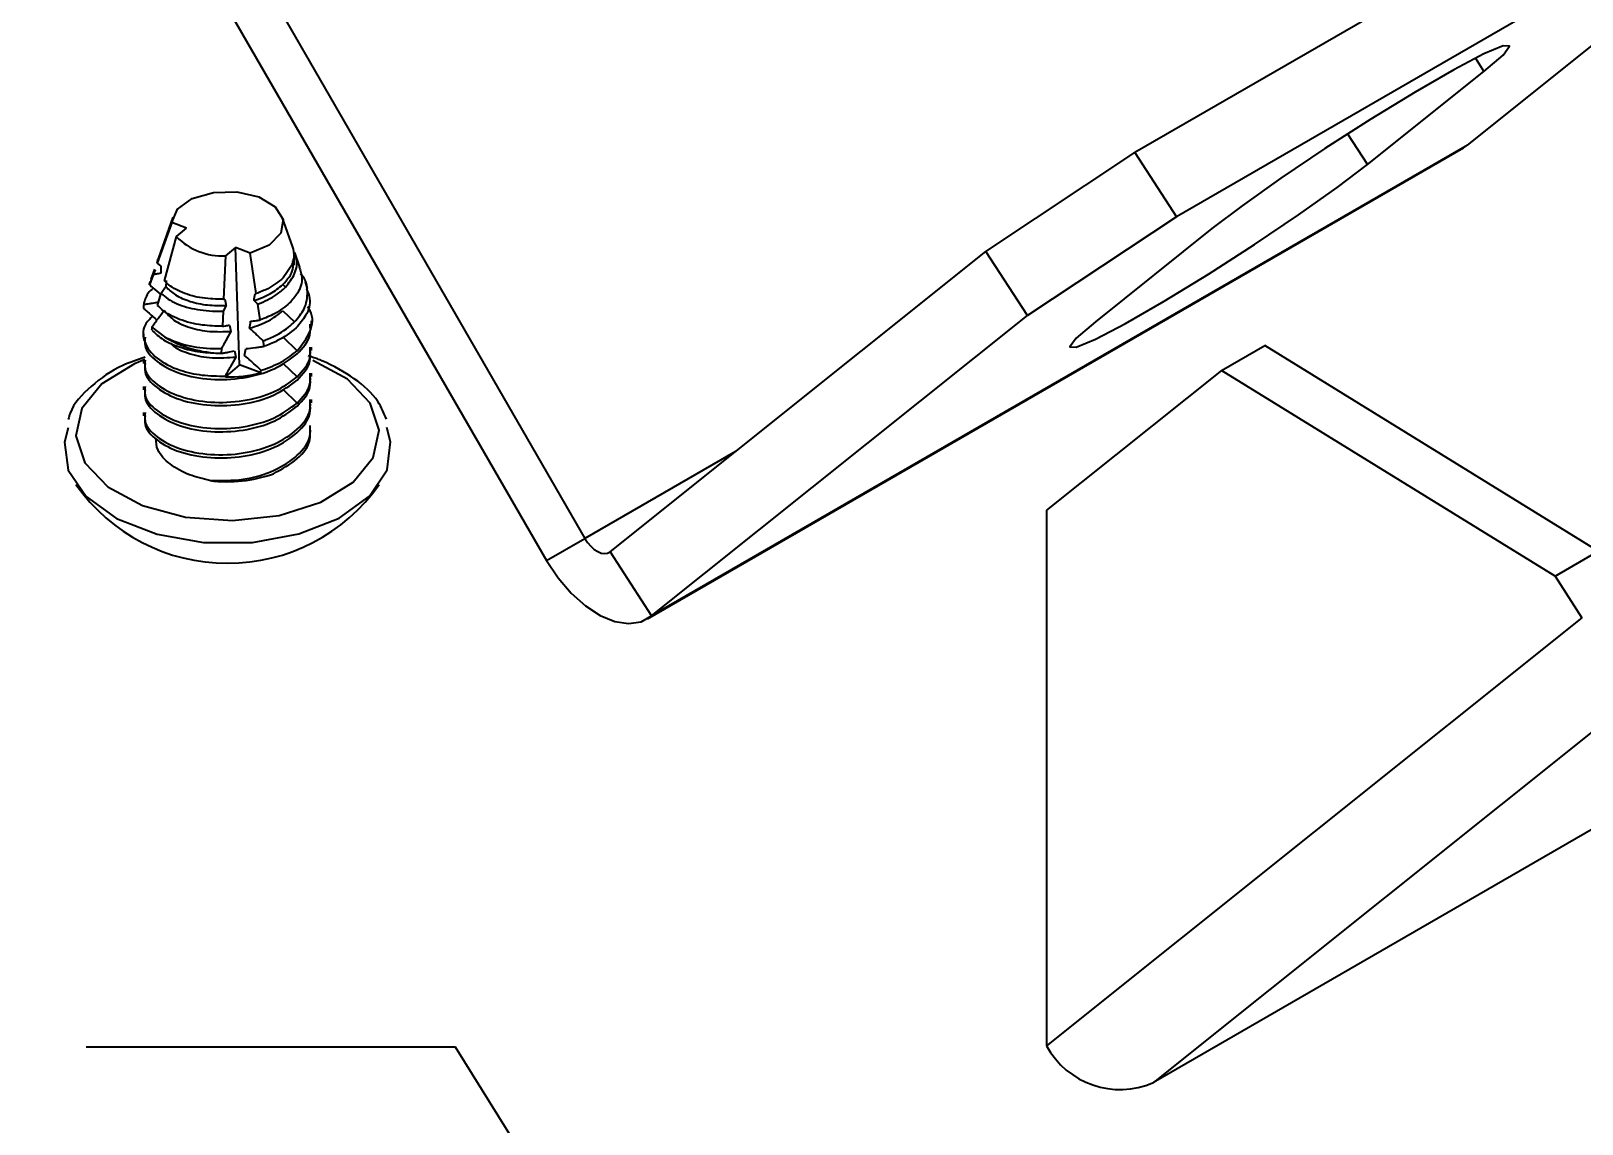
# Model space of a CAD drawing. Extents: x -1.2 to 11.7, y -13.3 to 0.
# Drawn here: x 3.889 to 5.401, y -4.665 to -3.6 of the extents above; entities that cross this region are included whole.
import ezdxf
from ezdxf import colors
from ezdxf.entities.mleader import LeaderData, LeaderLine
from ezdxf.math import Vec2, Vec3

# ---------------------------------------------------------------- set-up
doc = ezdxf.new("R2010")
doc.units = 0
doc.header["$LTSCALE"] = 0.5
doc.header["$MEASUREMENT"] = 0
for name, color, linetype in [('FAB DWG', 221, 'CONTINUOUS'), ('Hardware', 242, 'CONTINUOUS'), ('Mounting', 4, 'CONTINUOUS')]:
    doc.layers.add(name, color=color, linetype=linetype)
doc.styles.get("Standard").update_dxf_attribs({"font": 'arial.ttf'})

msp = doc.modelspace()

# ---------------------------------------------------------------- linework, layer by layer
at = {"layer": 'Hardware', "linetype": 'Continuous', "lineweight": 25, "transparency": 16777216}
for p, q in [((4.0263, -3.7863), (4.0123, -3.8259)), ((4.0274, -3.7812), (4.0134, -3.8207)), ((4.0406, -3.792), (4.0263, -3.7863)), ((4.0309, -3.8002), (4.0406, -3.792)), ((4.1446, -3.8105), (4.1342, -3.7812)), ((4.0192, -3.8432), (4.0309, -3.8002)), ((4.0885, -3.8107), (4.0788, -3.8189)), ((4.0926, -3.9251), (4.0885, -3.8107)), ((4.1028, -3.8163), (4.0885, -3.8107)), ((4.0788, -3.8189), (4.0769, -3.8613)), ((4.1087, -3.8557), (4.1028, -3.8163)), ((4.1459, -3.8281), (4.1459, -3.818)), ((4.1514, -3.8298), (4.1463, -3.8155)), ((4.0082, -3.8373), (4.0047, -3.8472)), ((4.0094, -3.832), (4.0059, -3.8417)), ((4.0102, -3.8324), (4.0082, -3.8373)), ((4.0123, -3.8259), (4.0157, -3.829)), ((4.144, -3.827), (4.135, -3.8404)), ((4.0126, -3.8674), (4.0159, -3.8553)), ((4.1076, -3.8559), (4.1087, -3.8557)), ((4.1347, -3.8469), (4.1373, -3.8494)), ((4.1588, -3.8508), (4.1567, -3.8447)), ((4.0793, -3.8674), (4.0764, -3.8727)), ((4.0769, -3.8613), (4.0782, -3.8611)), ((4.1103, -3.8661), (4.1066, -3.8626)), ((4.1126, -3.8814), (4.1103, -3.8661)), ((4.0764, -3.8727), (4.0758, -3.8876)), ((4.1347, -3.8724), (4.1461, -3.8834)), ((4.1628, -3.8856), (4.1628, -3.8824)), ((3.9988, -3.8951), (3.9988, -3.8983)), ((4.007, -3.8884), (4.0193, -3.898)), ((4.1347, -3.8979), (4.1487, -3.9114)), ((4.0749, -3.9094), (4.0747, -3.9139)), ((4.0747, -3.9139), (4.0747, -3.9139)), ((4.1164, -3.9071), (4.1156, -3.9018)), ((4.1628, -3.9111), (4.1628, -3.9079)), ((3.9988, -3.9207), (3.9988, -3.9238)), ((4.0926, -3.9251), (4.0787, -3.9369)), ((4.1131, -3.9331), (4.0926, -3.9251)), ((4.1347, -3.9234), (4.1487, -3.9369)), ((3.9988, -3.9462), (3.9988, -3.9494)), ((4.1628, -3.9366), (4.1628, -3.9334)), ((4.1347, -3.9489), (4.1487, -3.9624)), ((4.1628, -3.9621), (4.1628, -3.9589)), ((3.9988, -3.9717), (3.9988, -3.9749))]:
    msp.add_line(p, q, dxfattribs=at)
at = {"layer": 'Hardware', "linetype": 'Continuous', "lineweight": 25, "transparency": 16777216, "flags": 128}
for points in [[(4.0263, -3.7863), (4.032, -3.7735), (4.0464, -3.7631), (4.067, -3.7571), (4.09, -3.7565), (4.1114, -3.7615), (4.1273, -3.7711), (4.1349, -3.7836), (4.1328, -3.7969), (4.1214, -3.8085), (4.1028, -3.8163)], [(4.0001, -3.9201), (3.99, -3.9243), (3.9583, -3.9437), (3.9387, -3.9679), (3.9329, -3.9944), (3.9416, -4.0207), (3.964, -4.0441), (3.9978, -4.0623), (4.0397, -4.0737), (4.0856, -4.077), (4.1311, -4.072), (4.1716, -4.0591), (4.2032, -4.0396), (4.2229, -4.0154), (4.2287, -3.9889), (4.2199, -3.9627), (4.1976, -3.9393), (4.1638, -3.921)], [(3.9254, -3.9867), (3.9217, -4.0007), (3.9254, -4.028), (3.9429, -4.0535), (3.9726, -4.075), (4.012, -4.0903), (4.0574, -4.0984), (4.105, -4.0983), (4.1504, -4.0901), (4.1896, -4.0746), (4.2191, -4.0531), (4.2364, -4.0276), (4.2398, -4.0002), (4.236, -3.9863)]]:
    msp.add_lwpolyline(points, dxfattribs=at)
at = {"layer": 'Hardware', "linetype": 'Continuous', "lineweight": 25, "transparency": 16777216}
for centre, radius, start, end in [((4.0758, -3.756), 0.063, 224.5631, 272.6955), ((4.1235, -3.818), 0.0223, 336.2735, 19.7425), ((4.0768, -3.8021), 0.1118, 239.0827, 268.9145), ((4.0811, -3.8011), 0.1358, 268.996, 283.6435), ((4.0808, -3.9057), 0.1334, 262.5836, 289.5865), ((4.0808, -3.9381), 0.1806, 215.0831, 324.9169)]:
    msp.add_arc(centre, radius, start, end, dxfattribs=at)
for major_axis, ratio, start_param, end_param in [((0.0345, 0.4644), 0.11879, 2.106865, 2.124296), ((0.0568, 0.413), 0.076924, 2.224563, 2.242331), ((0.0345, 0.4644), 0.11879, 4.107927, 4.125516), ((0.0435, 0.5851), 0.11879, 2.061924, 2.068646), ((-0.0516, 0.455), 0.087058, 2.184743, 2.202005), ((-0.0516, 0.455), 0.087058, 2.254986, 2.273088), ((0.0345, 0.4644), 0.11879, 4.035415, 4.053894), ((0.0716, 0.5203), 0.076924, 2.179959, 2.186779), ((-0.0516, 0.455), 0.087058, 2.328929, 2.348117), ((0.0345, 0.4644), 0.11879, 3.958698, 3.978337), ((0.0435, 0.5851), 0.11879, 4.105801, 4.111201), ((-0.0651, 0.5733), 0.087058, 2.197793, 2.199315)]:
    msp.add_ellipse((4.0808, -3.5953), major_axis=major_axis, ratio=ratio, start_param=start_param, end_param=end_param, dxfattribs=at)
for points, knots in [([(4.0123, -3.8259), (4.0123, -3.8249), (4.0124, -3.8232), (4.0134, -3.8216), (4.0139, -3.8209)], [0, 0, 0, 0, 0.597927, 1, 1, 1, 1]), ([(4.1347, -3.8469), (4.139, -3.842), (4.1456, -3.8347), (4.1448, -3.8264), (4.1446, -3.8237)], [0, 0, 0, 0, 0.662158, 1, 1, 1, 1]), ([(4.1373, -3.8494), (4.1407, -3.8451), (4.1474, -3.8364), (4.1495, -3.8243), (4.1464, -3.8177), (4.1455, -3.8158)], [0, 0, 0, 0, 0.410283, 0.832713, 1, 1, 1, 1]), ([(4.0157, -3.8359), (4.0143, -3.8362), (4.0118, -3.8366), (4.0093, -3.8371), (4.0082, -3.8373)], [0, 0, 0, 0, 0.553329, 1, 1, 1, 1]), ([(4.135, -3.8404), (4.1304, -3.8442), (4.123, -3.8502), (4.1126, -3.8542), (4.1087, -3.8557)], [0, 0, 0, 0, 0.625129, 1, 1, 1, 1]), ([(4.1506, -3.8301), (4.1518, -3.8334), (4.1547, -3.8418), (4.1508, -3.8541), (4.1441, -3.8617), (4.1413, -3.8648)], [0, 0, 0, 0, 0.283174, 0.705394, 1, 1, 1, 1]), ([(4.1461, -3.8834), (4.1496, -3.8792), (4.1574, -3.87), (4.1595, -3.8539), (4.1575, -3.8419), (4.1525, -3.8368), (4.1522, -3.8365)], [0, 0, 0, 0, 0.289061, 0.634043, 0.979457, 1, 1, 1, 1]), ([(4.0082, -3.8504), (4.0065, -3.852), (4.0011, -3.857), (3.9998, -3.8628), (3.999, -3.8667)], [0, 0, 0, 0, 0.3290711, 1, 1, 1, 1]), ([(4.0047, -3.8472), (4.0047, -3.8467), (4.0049, -3.8449), (4.006, -3.8432), (4.0067, -3.842)], [0, 0, 0, 0, 0.303953, 1, 1, 1, 1]), ([(4.0047, -3.8472), (4.0058, -3.8482), (4.0094, -3.8514), (4.013, -3.8545), (4.0155, -3.8566)], [0, 0, 0, 0, 0.311744, 1, 1, 1, 1]), ([(4.0159, -3.8553), (4.0164, -3.8547), (4.0179, -3.8525), (4.0195, -3.8503), (4.0206, -3.8488)], [0, 0, 0, 0, 0.302927, 1, 1, 1, 1]), ([(4.0159, -3.8553), (4.0181, -3.8573), (4.0244, -3.8628), (4.04, -3.8694), (4.0593, -3.8728), (4.0718, -3.8728), (4.0764, -3.8727)], [0, 0, 0, 0, 0.17859, 0.499536, 0.816877, 1, 1, 1, 1]), ([(4.0769, -3.8613), (4.07, -3.8611), (4.0555, -3.8607), (4.0361, -3.8552), (4.0245, -3.8486), (4.0201, -3.8442), (4.0192, -3.8432)], [0, 0, 0, 0, 0.2892147, 0.6028235, 0.9172916, 1, 1, 1, 1]), ([(4.0206, -3.8488), (4.0234, -3.8516), (4.0292, -3.8575), (4.0437, -3.8636), (4.0608, -3.8674), (4.0732, -3.8674), (4.0793, -3.8674)], [0, 0, 0, 0, 0.2476686, 0.5055225, 0.7576665, 1, 1, 1, 1]), ([(4.1066, -3.8626), (4.1122, -3.8605), (4.1232, -3.8564), (4.1309, -3.85), (4.1347, -3.8469)], [0, 0, 0, 0, 0.508709, 1, 1, 1, 1]), ([(4.1103, -3.8661), (4.1167, -3.8632), (4.1273, -3.8586), (4.1345, -3.852), (4.1373, -3.8494)], [0, 0, 0, 0, 0.6080917, 1, 1, 1, 1]), ([(4.1579, -3.8512), (4.1591, -3.8543), (4.1625, -3.8628), (4.1587, -3.8764), (4.151, -3.8853), (4.1476, -3.8892)], [0, 0, 0, 0, 0.240366, 0.662643, 1, 1, 1, 1]), ([(3.9989, -3.8702), (4.0004, -3.8714), (4.0032, -3.8739), (4.0075, -3.8777), (4.0105, -3.8802), (4.012, -3.8814)], [0, 0, 0, 0, 0.328016, 0.656035, 1, 1, 1, 1]), ([(4.0134, -3.8642), (4.0114, -3.8646), (4.008, -3.8651), (4.0032, -3.8659), (4.0004, -3.8664), (3.999, -3.8667)], [0, 0, 0, 0, 0.417151, 0.708574, 1, 1, 1, 1]), ([(4.0758, -3.8876), (4.0692, -3.8874), (4.0542, -3.8869), (4.0331, -3.8814), (4.0193, -3.874), (4.014, -3.8687), (4.0126, -3.8674)], [0, 0, 0, 0, 0.252713, 0.571095, 0.890838, 1, 1, 1, 1]), ([(4.1413, -3.8648), (4.1368, -3.8686), (4.1288, -3.8751), (4.1175, -3.8795), (4.1126, -3.8814)], [0, 0, 0, 0, 0.56887, 1, 1, 1, 1]), ([(4.1487, -3.9114), (4.1534, -3.9054), (4.1631, -3.8934), (4.1649, -3.8774), (4.1597, -3.87), (4.1589, -3.8687)], [0, 0, 0, 0, 0.449384, 0.910592, 1, 1, 1, 1]), ([(4.0075, -3.8777), (4.0048, -3.8805), (3.9973, -3.8885), (3.9985, -3.9035), (4.0104, -3.9195), (4.0315, -3.9303), (4.0554, -3.9358), (4.0709, -3.9361), (4.0785, -3.9362)], [0, 0, 0, 0, 0.111679, 0.314637, 0.509549, 0.710743, 0.858211, 1, 1, 1, 1]), ([(4.007, -3.8884), (4.008, -3.887), (4.01, -3.8842), (4.014, -3.8787), (4.017, -3.8747), (4.0189, -3.872)], [0, 0, 0, 0, 0.252417, 0.504835, 1, 1, 1, 1]), ([(4.0189, -3.872), (4.0217, -3.8753), (4.0275, -3.8821), (4.0435, -3.8892), (4.063, -3.8933), (4.077, -3.8928), (4.0839, -3.8926)], [0, 0, 0, 0, 0.24779, 0.505775, 0.75792, 1, 1, 1, 1]), ([(4.0758, -3.8876), (4.0768, -3.8875), (4.0791, -3.8871), (4.0814, -3.8866), (4.0827, -3.8863)], [0, 0, 0, 0, 0.429588, 1, 1, 1, 1]), ([(4.1022, -3.8894), (4.1087, -3.8873), (4.1215, -3.8831), (4.1303, -3.8759), (4.1347, -3.8724)], [0, 0, 0, 0, 0.50834, 1, 1, 1, 1]), ([(4.1033, -3.8827), (4.1052, -3.8825), (4.1083, -3.882), (4.1114, -3.8816), (4.1126, -3.8814)], [0, 0, 0, 0, 0.609568, 1, 1, 1, 1]), ([(4.1156, -3.9018), (4.117, -3.9013), (4.1263, -3.8977), (4.1372, -3.8915), (4.1442, -3.8851), (4.1461, -3.8834)], [0, 0, 0, 0, 0.115809, 0.765213, 1, 1, 1, 1]), ([(4.1487, -3.9146), (4.1541, -3.9086), (4.1625, -3.8994), (4.1615, -3.8891), (4.1612, -3.8856)], [0, 0, 0, 0, 0.654264, 1, 1, 1, 1]), ([(4.0004, -3.8983), (4.0001, -3.9011), (3.9991, -3.9094), (4.011, -3.9227), (4.0334, -3.9346), (4.0639, -3.9403), (4.0966, -3.9389), (4.1275, -3.9303), (4.1417, -3.9198), (4.1487, -3.9146)], [0, 0, 0, 0, 0.076242, 0.227176, 0.382973, 0.53877, 0.689703, 0.846866, 1, 1, 1, 1]), ([(4.0068, -3.8914), (4.0103, -3.8946), (4.0175, -3.9012), (4.0342, -3.9084), (4.0536, -3.9131), (4.0677, -3.9137), (4.0747, -3.9139)], [0, 0, 0, 0, 0.247631, 0.504277, 0.756424, 1, 1, 1, 1]), ([(4.0193, -3.898), (4.0262, -3.901), (4.04, -3.907), (4.0606, -3.9094), (4.0723, -3.9094), (4.0749, -3.9094)], [0, 0, 0, 0, 0.438042, 0.8761, 1, 1, 1, 1]), ([(4.0839, -3.8926), (4.0823, -3.8956), (4.0798, -3.9001), (4.0768, -3.9057), (4.0754, -3.9083), (4.0749, -3.9094)], [0, 0, 0, 0, 0.541105, 0.811676, 1, 1, 1, 1]), ([(4.1156, -3.9018), (4.115, -3.9012), (4.113, -3.8993), (4.1086, -3.8952), (4.1047, -3.8917), (4.1022, -3.8894)], [0, 0, 0, 0, 0.14554, 0.437363, 1, 1, 1, 1]), ([(4.1476, -3.8892), (4.1419, -3.8938), (4.133, -3.9008), (4.1207, -3.9055), (4.1164, -3.9071)], [0, 0, 0, 0, 0.649225, 1, 1, 1, 1]), ([(4.0251, -3.9037), (4.0257, -3.9045), (4.0294, -3.9091), (4.0437, -3.9148), (4.0653, -3.9193), (4.0811, -3.9181), (4.0888, -3.9176)], [0, 0, 0, 0, 0.064926, 0.38546, 0.698434, 1, 1, 1, 1]), ([(4.0747, -3.9139), (4.0757, -3.9138), (4.0779, -3.9134), (4.0821, -3.9127), (4.0854, -3.9119), (4.0875, -3.9114)], [0, 0, 0, 0, 0.249848, 0.499699, 1, 1, 1, 1]), ([(4.1135, -3.9305), (4.1122, -3.9293), (4.1089, -3.9262), (4.1035, -3.9214), (4.0994, -3.9179), (4.0974, -3.9161)], [0, 0, 0, 0, 0.246446, 0.623126, 1, 1, 1, 1]), ([(4.0986, -3.9094), (4.1017, -3.9091), (4.1064, -3.9085), (4.1123, -3.9077), (4.1151, -3.9073), (4.1164, -3.9071)], [0, 0, 0, 0, 0.51844, 0.777745, 1, 1, 1, 1]), ([(4.1135, -3.9305), (4.1205, -3.928), (4.1343, -3.923), (4.1439, -3.9152), (4.1487, -3.9114)], [0, 0, 0, 0, 0.508679, 1, 1, 1, 1]), ([(4.1487, -3.9369), (4.1541, -3.9309), (4.1625, -3.9218), (4.1615, -3.9115), (4.1612, -3.9079)], [0, 0, 0, 0, 0.654264, 1, 1, 1, 1]), ([(4.1487, -3.9401), (4.1541, -3.9341), (4.1625, -3.925), (4.1615, -3.9146), (4.1612, -3.9111)], [0, 0, 0, 0, 0.654264, 1, 1, 1, 1]), ([(4.2357, -3.9782), (4.2333, -3.9723), (4.2273, -3.9575), (4.2054, -3.9379), (4.1831, -3.9254), (4.1671, -3.9188), (4.1626, -3.9174), (4.1595, -3.9165)], [0, 0, 0, 0, 0.215585, 0.546434, 0.880774, 0.919383, 1, 1, 1, 1]), ([(4.0005, -3.9178), (3.993, -3.9203), (3.9722, -3.9271), (3.9469, -3.9457), (3.929, -3.9643), (3.926, -3.9764), (3.9255, -3.9786)], [0, 0, 0, 0, 0.2005884, 0.5597864, 0.9214503, 1, 1, 1, 1]), ([(4.0004, -3.9207), (4.0001, -3.9234), (3.9991, -3.9317), (4.011, -3.9451), (4.0334, -3.9569), (4.0639, -3.9626), (4.0966, -3.9612), (4.1275, -3.9526), (4.1417, -3.9421), (4.1487, -3.9369)], [0, 0, 0, 0, 0.076242, 0.227176, 0.382973, 0.53877, 0.689703, 0.846866, 1, 1, 1, 1]), ([(4.0004, -3.9238), (4.0001, -3.9266), (3.9991, -3.9349), (4.011, -3.9483), (4.0334, -3.9601), (4.0639, -3.9658), (4.0966, -3.9644), (4.1275, -3.9558), (4.1417, -3.9453), (4.1487, -3.9401)], [0, 0, 0, 0, 0.076242, 0.227176, 0.382973, 0.53877, 0.689703, 0.846866, 1, 1, 1, 1]), ([(4.0888, -3.9176), (4.0871, -3.9207), (4.0845, -3.9253), (4.0811, -3.9315), (4.0794, -3.9346), (4.0785, -3.9362)], [0, 0, 0, 0, 0.499961, 0.749977, 1, 1, 1, 1]), ([(4.0004, -3.9462), (4.0001, -3.949), (3.9991, -3.9573), (4.011, -3.9706), (4.0334, -3.9824), (4.0639, -3.9881), (4.0966, -3.9867), (4.1275, -3.9781), (4.1417, -3.9676), (4.1487, -3.9624)], [0, 0, 0, 0, 0.076242, 0.227176, 0.382973, 0.53877, 0.689703, 0.846866, 1, 1, 1, 1]), ([(4.1487, -3.9624), (4.1541, -3.9564), (4.1625, -3.9473), (4.1615, -3.937), (4.1612, -3.9334)], [0, 0, 0, 0, 0.654264, 1, 1, 1, 1]), ([(4.1487, -3.9656), (4.1541, -3.9596), (4.1625, -3.9505), (4.1615, -3.9402), (4.1612, -3.9366)], [0, 0, 0, 0, 0.654264, 1, 1, 1, 1]), ([(4.0004, -3.9494), (4.0001, -3.9522), (3.9991, -3.9604), (4.011, -3.9738), (4.0334, -3.9856), (4.0639, -3.9913), (4.0966, -3.9899), (4.1275, -3.9813), (4.1417, -3.9708), (4.1487, -3.9656)], [0, 0, 0, 0, 0.076242, 0.227176, 0.382973, 0.53877, 0.689703, 0.846866, 1, 1, 1, 1]), ([(4.0004, -3.9717), (4.0001, -3.9745), (3.9991, -3.9828), (4.011, -3.9961), (4.0334, -4.008), (4.0639, -4.0136), (4.0967, -4.0123), (4.1272, -4.0035), (4.15, -3.9886), (4.1623, -3.9727), (4.1615, -3.9625), (4.1612, -3.9589)], [0, 0, 0, 0, 0.061782, 0.184089, 0.310337, 0.436585, 0.558892, 0.686247, 0.810337, 0.934427, 1, 1, 1, 1]), ([(4.0004, -3.9749), (4.0001, -3.9777), (3.9991, -3.986), (4.011, -3.9993), (4.0334, -4.0111), (4.0639, -4.0168), (4.0967, -4.0155), (4.1272, -4.0067), (4.15, -3.9918), (4.1623, -3.9759), (4.1615, -3.9657), (4.1612, -3.9621)], [0, 0, 0, 0, 0.061782, 0.184089, 0.310337, 0.436585, 0.558892, 0.686247, 0.810337, 0.934427, 1, 1, 1, 1]), ([(4.0636, -4.0379), (4.0744, -4.038), (4.0962, -4.0383), (4.1272, -4.0289), (4.15, -4.0141), (4.1623, -3.9982), (4.1615, -3.988), (4.1612, -3.9844)], [0, 0, 0, 0, 0.222392, 0.4469, 0.665652, 0.884404, 1, 1, 1, 1]), ([(4.1255, -4.0313), (4.1338, -4.0268), (4.1502, -4.0177), (4.1623, -4.0014), (4.1614, -3.9912), (4.1612, -3.9876)], [0, 0, 0, 0, 0.400573, 0.792757, 1, 1, 1, 1]), ([(4.0636, -4.0379), (4.0567, -4.0363), (4.0417, -4.0327), (4.0239, -4.0223), (4.0117, -4.0097), (4.0111, -4.0007), (4.0108, -3.9968)], [0, 0, 0, 0, 0.232817, 0.510296, 0.787177, 1, 1, 1, 1])]:
    msp.add_open_spline(points, degree=3, knots=knots, dxfattribs=at)
at = {"layer": 'Mounting', "linetype": 'Continuous', "transparency": 16777216}
for p, q in [((3.9, -3.1778), (4.4292, -4.0945)), ((3.8626, -3.1994), (4.3919, -4.116)), ((5.5841, -3.3611), (4.9654, -3.7182)), ((5.6246, -3.4237), (5.0059, -3.7808)), ((5.2898, -3.7109), (5.6562, -3.4181)), ((5.2974, -3.6262), (5.3058, -3.6392)), ((5.1921, -3.73), (5.3058, -3.6392)), ((5.1728, -3.7001), (5.1921, -3.73)), ((4.4902, -4.1728), (5.2857, -3.7137)), ((5.2898, -3.7109), (4.4943, -4.17)), ((4.8202, -3.8146), (4.9654, -3.7182)), ((4.9654, -3.7182), (5.0059, -3.7808)), ((5.2857, -3.7137), (5.2898, -3.7109)), ((5.0059, -3.7808), (4.8607, -3.8772)), ((5.0406, -3.7923), (4.927, -3.8831)), ((4.4538, -4.1074), (4.8202, -3.8146)), ((4.8607, -3.8772), (4.8202, -3.8146)), ((4.4943, -4.17), (4.8607, -3.8772)), ((5.0498, -3.9306), (5.0921, -3.9062)), ((5.4173, -4.1067), (5.0921, -3.9062)), ((5.0498, -3.9306), (4.8793, -4.0668)), ((5.3751, -4.1311), (5.0498, -3.9306)), ((4.5761, -4.0097), (4.4292, -4.0945)), ((4.8793, -4.0668), (4.8793, -4.5891)), ((4.3919, -4.116), (4.4292, -4.0945)), ((4.4538, -4.1074), (4.4943, -4.17)), ((5.3751, -4.1311), (5.4173, -4.1067)), ((5.3751, -4.1311), (5.4014, -4.1718)), ((5.4014, -4.1718), (4.8793, -4.5891)), ((5.5056, -4.2076), (4.9835, -4.6249)), ((5.6458, -4.2426), (4.9835, -4.6249))]:
    msp.add_line(p, q, dxfattribs=at)
at = {"layer": 'Mounting', "linetype": 'Continuous', "transparency": 16777216, "flags": 128}
for points in [[(5.3058, -3.6392), (5.3244, -3.6231), (5.3308, -3.6145), (5.3244, -3.6141), (5.3058, -3.622), (5.2764, -3.6374), (5.2387, -3.6592), (5.1956, -3.6856), (5.1508, -3.7144), (5.1077, -3.7433), (5.07, -3.77), (5.0406, -3.7923)], [(4.927, -3.8831), (4.9083, -3.8992), (4.902, -3.9077), (4.9083, -3.9081), (4.927, -3.9003), (4.9563, -3.8849), (4.9941, -3.8631), (5.0371, -3.8367), (5.082, -3.8079), (5.125, -3.779), (5.1628, -3.7523), (5.1921, -3.73)], [(4.4292, -4.0945), (4.4319, -4.0985), (4.435, -4.1021), (4.4383, -4.1051), (4.4418, -4.1073), (4.4452, -4.1087), (4.4484, -4.1092), (4.4513, -4.1088), (4.4538, -4.1074)], [(4.3919, -4.116), (4.403, -4.133), (4.4158, -4.1479), (4.4297, -4.1603), (4.4441, -4.1696), (4.4583, -4.1754), (4.4718, -4.1774), (4.484, -4.1756), (4.4943, -4.17)]]:
    msp.add_lwpolyline(points, dxfattribs=at)
at = {"layer": 'Mounting', "linetype": 'Continuous', "transparency": 16777216}
msp.add_arc((4.9509, -4.5502), 0.0815, 208.4738, 293.5706, dxfattribs=at)

# ---------------------------------------------------------------- leaders
at = {"layer": 'FAB DWG', "ltscale": 0.5, "transparency": 16777216}
ml = msp.add_multileader_mtext('Standard', dxfattribs=at)
ml.set_content('BK01515\\P{\\A1;LS1-FEMALE\\PCONNECTING BRACKET}', color=256)
ml.set_leader_properties()
ml.build(insert=Vec2(0, 0))
ml.multileader.update_dxf_attribs({"dogleg_length": 0.234, "arrow_head_size": 0.18})
ctx = ml.context
ctx.base_point, ctx.char_height, ctx.arrow_head_size, ctx.landing_gap_size, ctx.plane_origin = Vec3(1.0243, -5.5005), 0.188, 0.18, 0.09, Vec3(-7.0749, -8.2952)
ctx.text_align_type = 2
notes = []
notes.append((ctx, [(1, (1, 1, 0), (4.6249, -5.5005), (-1, 0), 0.36, [(0, [(5.9762, -4.4445)], 0, [])])]))
ctx.mtext.insert, ctx.mtext.rotation, ctx.mtext.width, ctx.mtext.alignment, ctx.mtext.flow_direction = Vec3(4.1749, -5.4049), 6.283185, 5.009196, 3, 5
ml = msp.add_multileader_mtext('Standard', dxfattribs=at)
ml.set_content('HW00070\\PClip-On Nut', color=256)
ml.set_leader_properties()
ml.build(insert=Vec2(0, 0))
ml.multileader.update_dxf_attribs({"dogleg_length": 0.234, "arrow_head_size": 0.18})
ctx = ml.context
ctx.base_point, ctx.char_height, ctx.arrow_head_size, ctx.landing_gap_size, ctx.plane_origin = Vec3(2.406, -4.5904), 0.188, 0.18, 0.09, Vec3(-11.9815, -5.5777)
ctx.text_align_type = 2
notes.append((ctx, [(1, (1, 1, 0), (4.3029, -4.5904), (-1, 0), 0.36, [(0, [(4.5635, -5.0085)], 0, [])])]))
ctx.mtext.insert, ctx.mtext.rotation, ctx.mtext.width, ctx.mtext.alignment, ctx.mtext.flow_direction = Vec3(3.8529, -4.4703), 6.283185, 5.009196, 3, 5
for ctx, leaders in notes:
    for number, flags, end, landing, length, lines in leaders:
        leader = LeaderData()
        leader.index, (leader.has_last_leader_line, leader.has_dogleg_vector, leader.attachment_direction) = number, flags
        leader.last_leader_point, leader.dogleg_vector, leader.dogleg_length = Vec3(end), Vec3(landing), length
        for number, points, colour, breaks in lines:
            line = LeaderLine()
            line.index, line.vertices, line.color, line.breaks = number, Vec3.list(points), colors.encode_raw_color(colour), breaks
            leader.lines.append(line)
        ctx.leaders.append(leader)

doc.saveas('drawing.dxf')
